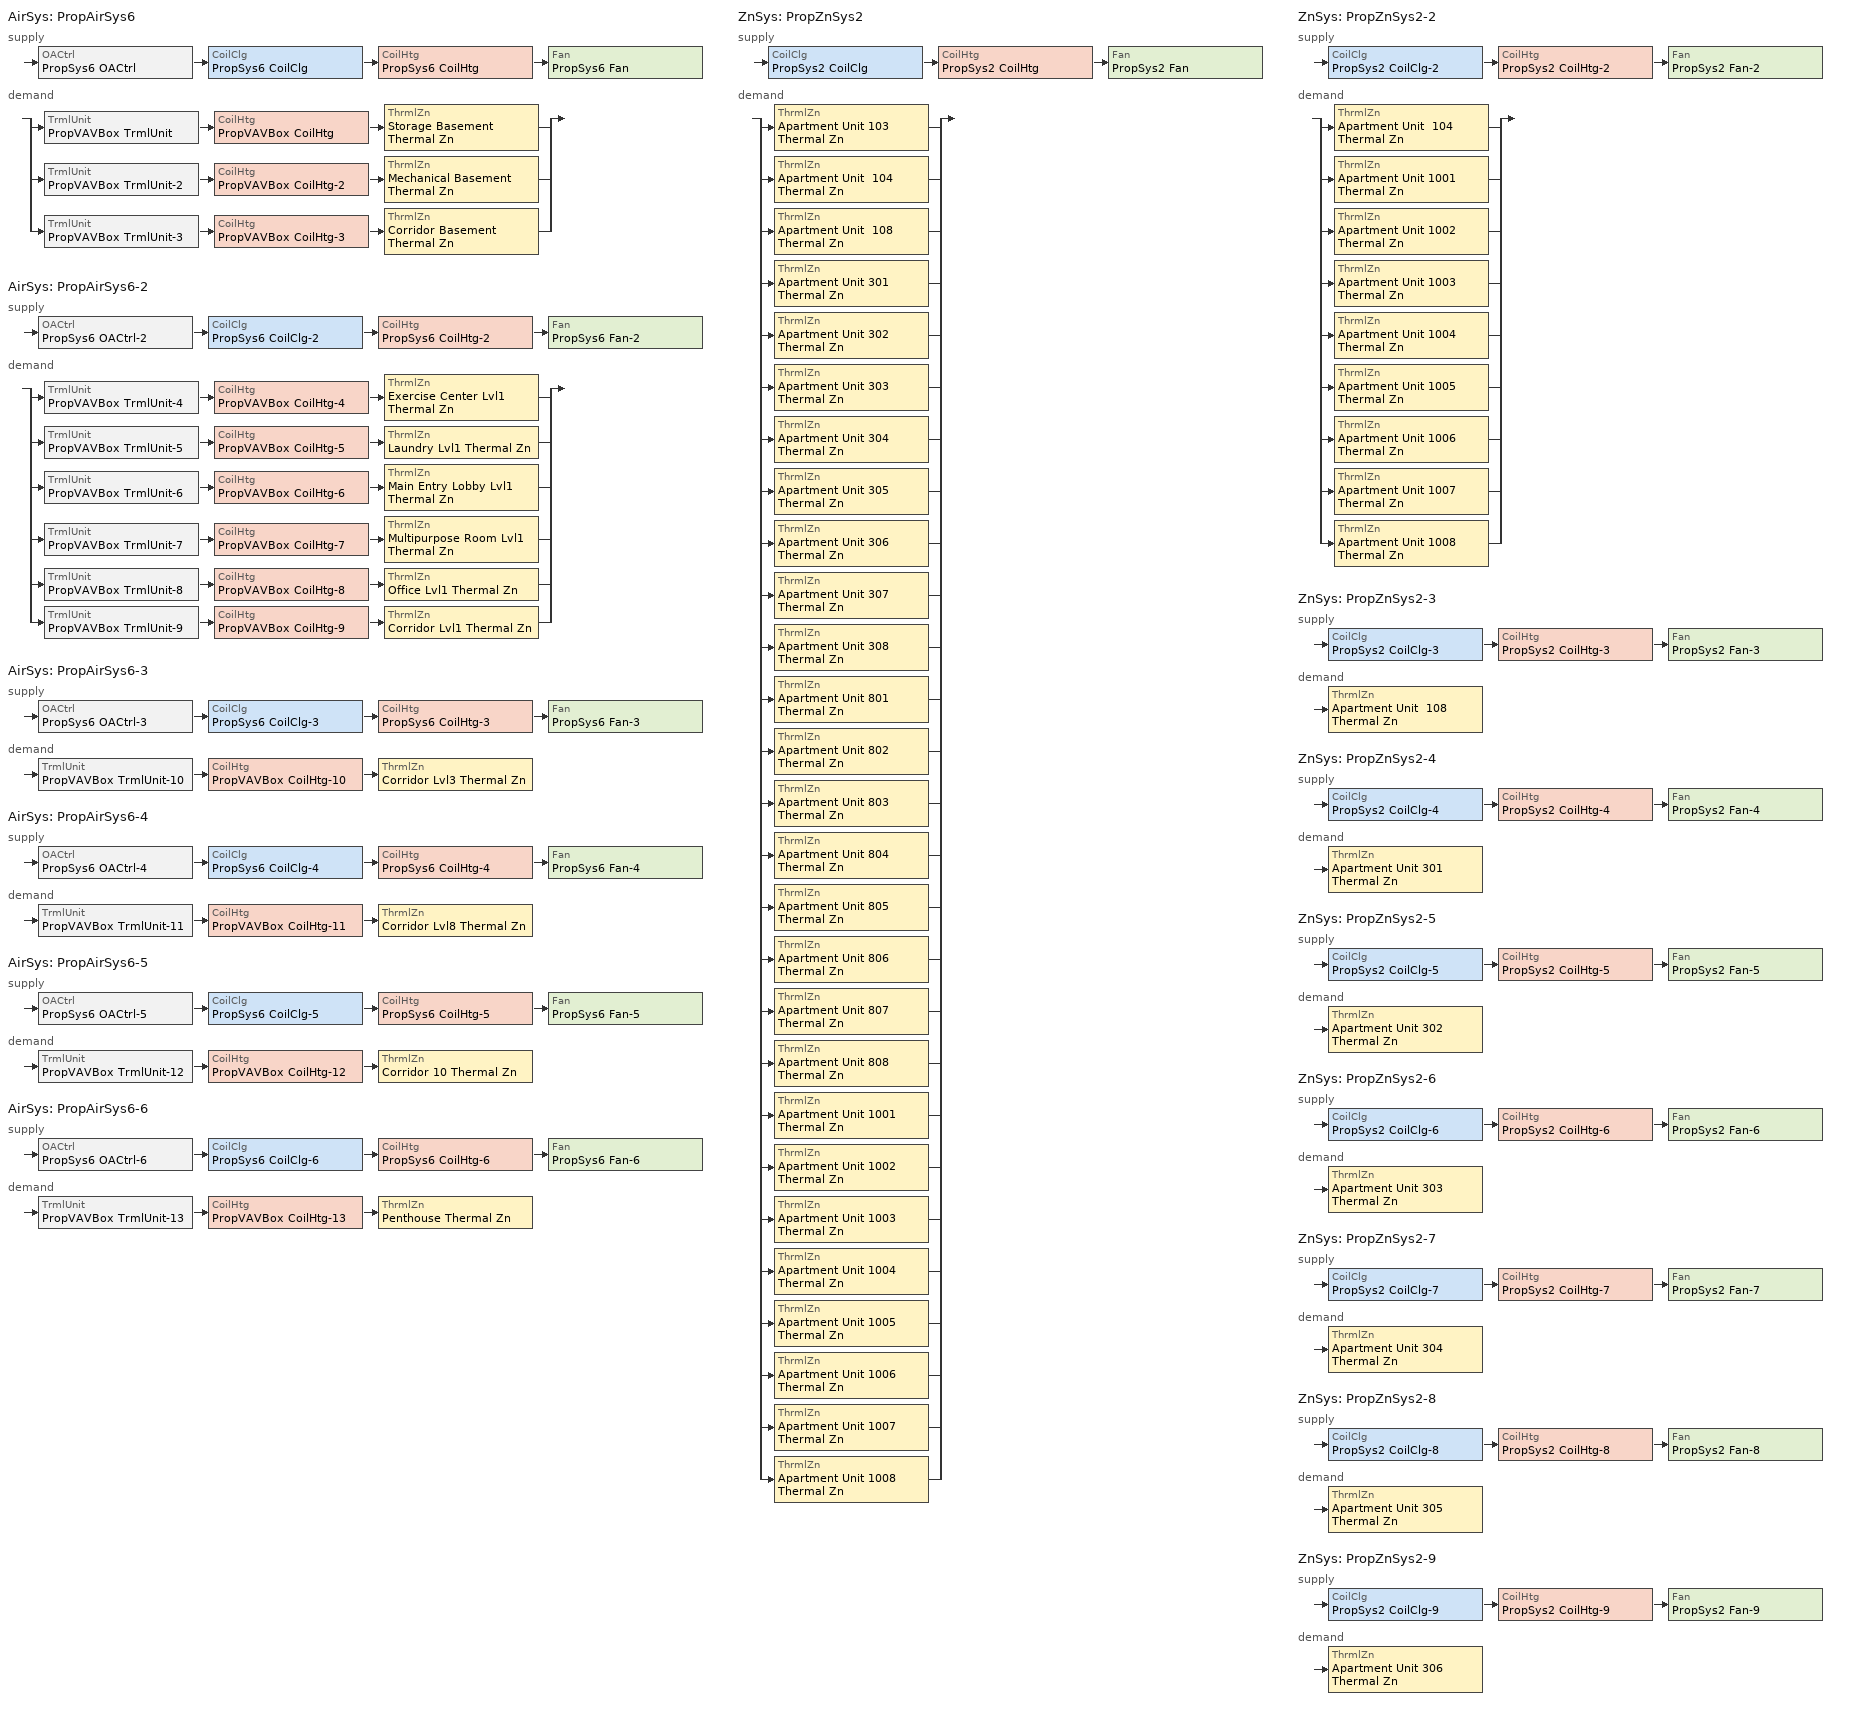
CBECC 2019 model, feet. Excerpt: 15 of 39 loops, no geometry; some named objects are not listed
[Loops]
AirSys 'PropAirSys6'
 supply: OACtrl 'PropSys6 OACtrl' > CoilClg 'PropSys6 CoilClg' > CoilHtg 'PropSys6 CoilHtg' > Fan 'PropSys6 Fan'
 demand: split
  | TrmlUnit 'PropVAVBox TrmlUnit' > CoilHtg 'PropVAVBox CoilHtg' > ThrmlZn 'Storage Basement Thermal Zn'
  | TrmlUnit 'PropVAVBox TrmlUnit-2' > CoilHtg 'PropVAVBox CoilHtg-2' > ThrmlZn 'Mechanical Basement Thermal Zn'
  | TrmlUnit 'PropVAVBox TrmlUnit-3' > CoilHtg 'PropVAVBox CoilHtg-3' > ThrmlZn 'Corridor Basement Thermal Zn'
AirSys 'PropAirSys6-2'
 supply: OACtrl 'PropSys6 OACtrl-2' > CoilClg 'PropSys6 CoilClg-2' > CoilHtg 'PropSys6 CoilHtg-2' > Fan 'PropSys6 Fan-2'
 demand: split
  | TrmlUnit 'PropVAVBox TrmlUnit-4' > CoilHtg 'PropVAVBox CoilHtg-4' > ThrmlZn 'Exercise Center Lvl1 Thermal Zn'
  | TrmlUnit 'PropVAVBox TrmlUnit-5' > CoilHtg 'PropVAVBox CoilHtg-5' > ThrmlZn 'Laundry Lvl1 Thermal Zn'
  | TrmlUnit 'PropVAVBox TrmlUnit-6' > CoilHtg 'PropVAVBox CoilHtg-6' > ThrmlZn 'Main Entry Lobby Lvl1 Thermal Zn'
  | TrmlUnit 'PropVAVBox TrmlUnit-7' > CoilHtg 'PropVAVBox CoilHtg-7' > ThrmlZn 'Multipurpose Room Lvl1 Thermal Zn'
  | TrmlUnit 'PropVAVBox TrmlUnit-8' > CoilHtg 'PropVAVBox CoilHtg-8' > ThrmlZn 'Office Lvl1 Thermal Zn'
  | TrmlUnit 'PropVAVBox TrmlUnit-9' > CoilHtg 'PropVAVBox CoilHtg-9' > ThrmlZn 'Corridor Lvl1 Thermal Zn'
AirSys 'PropAirSys6-3'
 supply: OACtrl 'PropSys6 OACtrl-3' > CoilClg 'PropSys6 CoilClg-3' > CoilHtg 'PropSys6 CoilHtg-3' > Fan 'PropSys6 Fan-3'
 demand: TrmlUnit 'PropVAVBox TrmlUnit-10' > CoilHtg 'PropVAVBox CoilHtg-10' > ThrmlZn 'Corridor Lvl3 Thermal Zn'
AirSys 'PropAirSys6-4'
 supply: OACtrl 'PropSys6 OACtrl-4' > CoilClg 'PropSys6 CoilClg-4' > CoilHtg 'PropSys6 CoilHtg-4' > Fan 'PropSys6 Fan-4'
 demand: TrmlUnit 'PropVAVBox TrmlUnit-11' > CoilHtg 'PropVAVBox CoilHtg-11' > ThrmlZn 'Corridor Lvl8 Thermal Zn'
AirSys 'PropAirSys6-5'
 supply: OACtrl 'PropSys6 OACtrl-5' > CoilClg 'PropSys6 CoilClg-5' > CoilHtg 'PropSys6 CoilHtg-5' > Fan 'PropSys6 Fan-5'
 demand: TrmlUnit 'PropVAVBox TrmlUnit-12' > CoilHtg 'PropVAVBox CoilHtg-12' > ThrmlZn 'Corridor 10 Thermal Zn'
AirSys 'PropAirSys6-6'
 supply: OACtrl 'PropSys6 OACtrl-6' > CoilClg 'PropSys6 CoilClg-6' > CoilHtg 'PropSys6 CoilHtg-6' > Fan 'PropSys6 Fan-6'
 demand: TrmlUnit 'PropVAVBox TrmlUnit-13' > CoilHtg 'PropVAVBox CoilHtg-13' > ThrmlZn 'Penthouse Thermal Zn'
ZnSys 'PropZnSys2'
 supply: CoilClg 'PropSys2 CoilClg' > CoilHtg 'PropSys2 CoilHtg' > Fan 'PropSys2 Fan'
 demand: split
  | ThrmlZn 'Apartment Unit 103 Thermal Zn'
  | ThrmlZn 'Apartment Unit  104 Thermal Zn'
  | ThrmlZn 'Apartment Unit  108 Thermal Zn'
  | ThrmlZn 'Apartment Unit 301 Thermal Zn'
  | ThrmlZn 'Apartment Unit 302 Thermal Zn'
  | ThrmlZn 'Apartment Unit 303 Thermal Zn'
  | ThrmlZn 'Apartment Unit 304 Thermal Zn'
  | ThrmlZn 'Apartment Unit 305 Thermal Zn'
  | ThrmlZn 'Apartment Unit 306 Thermal Zn'
  | ThrmlZn 'Apartment Unit 307 Thermal Zn'
  | ThrmlZn 'Apartment Unit 308 Thermal Zn'
  | ThrmlZn 'Apartment Unit 801 Thermal Zn'
  | ThrmlZn 'Apartment Unit 802 Thermal Zn'
  | ThrmlZn 'Apartment Unit 803 Thermal Zn'
  | ThrmlZn 'Apartment Unit 804 Thermal Zn'
  | ThrmlZn 'Apartment Unit 805 Thermal Zn'
  | ThrmlZn 'Apartment Unit 806 Thermal Zn'
  | ThrmlZn 'Apartment Unit 807 Thermal Zn'
  | ThrmlZn 'Apartment Unit 808 Thermal Zn'
  | ThrmlZn 'Apartment Unit 1001 Thermal Zn'
  | ThrmlZn 'Apartment Unit 1002 Thermal Zn'
  | ThrmlZn 'Apartment Unit 1003 Thermal Zn'
  | ThrmlZn 'Apartment Unit 1004 Thermal Zn'
  | ThrmlZn 'Apartment Unit 1005 Thermal Zn'
  | ThrmlZn 'Apartment Unit 1006 Thermal Zn'
  | ThrmlZn 'Apartment Unit 1007 Thermal Zn'
  | ThrmlZn 'Apartment Unit 1008 Thermal Zn'
ZnSys 'PropZnSys2-2'
 supply: CoilClg 'PropSys2 CoilClg-2' > CoilHtg 'PropSys2 CoilHtg-2' > Fan 'PropSys2 Fan-2'
 demand: split
  | ThrmlZn 'Apartment Unit  104 Thermal Zn'
  | ThrmlZn 'Apartment Unit 1001 Thermal Zn'
  | ThrmlZn 'Apartment Unit 1002 Thermal Zn'
  | ThrmlZn 'Apartment Unit 1003 Thermal Zn'
  | ThrmlZn 'Apartment Unit 1004 Thermal Zn'
  | ThrmlZn 'Apartment Unit 1005 Thermal Zn'
  | ThrmlZn 'Apartment Unit 1006 Thermal Zn'
  | ThrmlZn 'Apartment Unit 1007 Thermal Zn'
  | ThrmlZn 'Apartment Unit 1008 Thermal Zn'
ZnSys 'PropZnSys2-3'
 supply: CoilClg 'PropSys2 CoilClg-3' > CoilHtg 'PropSys2 CoilHtg-3' > Fan 'PropSys2 Fan-3'
 demand: ThrmlZn 'Apartment Unit  108 Thermal Zn'
ZnSys 'PropZnSys2-4'
 supply: CoilClg 'PropSys2 CoilClg-4' > CoilHtg 'PropSys2 CoilHtg-4' > Fan 'PropSys2 Fan-4'
 demand: ThrmlZn 'Apartment Unit 301 Thermal Zn'
ZnSys 'PropZnSys2-5'
 supply: CoilClg 'PropSys2 CoilClg-5' > CoilHtg 'PropSys2 CoilHtg-5' > Fan 'PropSys2 Fan-5'
 demand: ThrmlZn 'Apartment Unit 302 Thermal Zn'
ZnSys 'PropZnSys2-6'
 supply: CoilClg 'PropSys2 CoilClg-6' > CoilHtg 'PropSys2 CoilHtg-6' > Fan 'PropSys2 Fan-6'
 demand: ThrmlZn 'Apartment Unit 303 Thermal Zn'
ZnSys 'PropZnSys2-7'
 supply: CoilClg 'PropSys2 CoilClg-7' > CoilHtg 'PropSys2 CoilHtg-7' > Fan 'PropSys2 Fan-7'
 demand: ThrmlZn 'Apartment Unit 304 Thermal Zn'
ZnSys 'PropZnSys2-8'
 supply: CoilClg 'PropSys2 CoilClg-8' > CoilHtg 'PropSys2 CoilHtg-8' > Fan 'PropSys2 Fan-8'
 demand: ThrmlZn 'Apartment Unit 305 Thermal Zn'
ZnSys 'PropZnSys2-9'
 supply: CoilClg 'PropSys2 CoilClg-9' > CoilHtg 'PropSys2 CoilHtg-9' > Fan 'PropSys2 Fan-9'
 demand: ThrmlZn 'Apartment Unit 306 Thermal Zn'
[AirSys] Type=VAV; CtrlSysType=DDCToZone; NightCycleFanCtrl=CycleOnCallAnyZone; ReheatCtrlMthd=DualMaximum; FanPos=DrawThrough; OptStart=1; ClgCtrl=WarmestReset; ClRstSupHi=60; ClRstSupLow=55
Name | Cnt
PropAirSys6; PropAirSys6-5; PropAirSys6-6
PropAirSys6-2 | 1
PropAirSys6-3 | 6
PropAirSys6-4 | 2
[AirSeg]
Name | Sys | Type | Path
PropSys6 SupAirSeg | PropAirSys6 | Supply | Ducted
PropSys6 RetAirSeg | PropAirSys6
PropSys6 SupAirSeg-2 | PropAirSys6-2 | Supply | Ducted
PropSys6 RetAirSeg-2 | PropAirSys6-2
PropSys6 SupAirSeg-3 | PropAirSys6-3 | Supply | Ducted
PropSys6 RetAirSeg-3 | PropAirSys6-3
PropSys6 SupAirSeg-4 | PropAirSys6-4 | Supply | Ducted
PropSys6 RetAirSeg-4 | PropAirSys6-4
PropSys6 SupAirSeg-5 | PropAirSys6-5 | Supply | Ducted
PropSys6 RetAirSeg-5 | PropAirSys6-5
PropSys6 SupAirSeg-6 | PropAirSys6-6 | Supply | Ducted
PropSys6 RetAirSeg-6 | PropAirSys6-6
[CoilClg] Type=ChilledWater; FluidSegInRef=PropChWPriSupSeg; FluidSegOutRef=PropChWPriRetSeg
Name | Sys | CndsrType | CapTotNetRtd
PropSys6 CoilClg | PropAirSys6 | Air
PropSys6 CoilClg-2 | PropAirSys6-2 | Air
PropSys6 CoilClg-3 | PropAirSys6-3
PropSys6 CoilClg-4 | PropAirSys6-4
PropSys6 CoilClg-5 | PropAirSys6-5
PropSys6 CoilClg-6 | PropAirSys6-6
PropSys2 CoilClg | PropZnSys2 |  | 16859.1
PropSys2 CoilClg-2 | PropZnSys2-2 |  | 18891.1
PropSys2 CoilClg-3 | PropZnSys2-3 |  | 16730.5
PropSys2 CoilClg-4 | PropZnSys2-4 |  | 23476.7
PropSys2 CoilClg-5 | PropZnSys2-5 |  | 19007.9
PropSys2 CoilClg-6 | PropZnSys2-6 |  | 19060.6
PropSys2 CoilClg-7 | PropZnSys2-7 |  | 21845.4
PropSys2 CoilClg-8 | PropZnSys2-8 |  | 21074.8
PropSys2 CoilClg-9 | PropZnSys2-9 |  | 12170.4
[CoilHtg] Type=HotWater; FluidSegInRef=PropHWPriSupSeg; FluidSegOutRef=PropHWPriRetSeg; AuxPwr=0
Name | Sys | CapTotNetRtd | CapTotGrossRtd
PropSys6 CoilHtg | PropAirSys6 | 26707.3
PropVAVBox CoilHtg | PropAirSys6 | 38121
PropVAVBox CoilHtg-2 | PropAirSys6 | 55020.4
PropVAVBox CoilHtg-3 | PropAirSys6 | 6248.85
PropSys6 CoilHtg-2 | PropAirSys6-2 | 47751.2
PropVAVBox CoilHtg-4 | PropAirSys6-2 | 13027.4
PropVAVBox CoilHtg-5 | PropAirSys6-2 | 15318.5
PropVAVBox CoilHtg-6 | PropAirSys6-2 | 15996.6
PropVAVBox CoilHtg-7 | PropAirSys6-2 | 15181.2
PropVAVBox CoilHtg-8 | PropAirSys6-2 | 16647.3
PropVAVBox CoilHtg-9 | PropAirSys6-2 | 9202.46
PropSys6 CoilHtg-3 | PropAirSys6-3 | 1510.2 | 1510.2
PropVAVBox CoilHtg-10 | PropAirSys6-3 | 10181.4
PropSys6 CoilHtg-4 | PropAirSys6-4 | 1509.26
PropVAVBox CoilHtg-11 | PropAirSys6-4 | 10197.9
PropSys6 CoilHtg-5 | PropAirSys6-5 | 1483.85
PropVAVBox CoilHtg-12 | PropAirSys6-5 | 11030.4
PropSys6 CoilHtg-6 | PropAirSys6-6 | 2765.59
PropVAVBox CoilHtg-13 | PropAirSys6-6 | 18879.8
PropSys2 CoilHtg | PropZnSys2 | 10779.2
PropSys2 CoilHtg-2 | PropZnSys2-2 | 13286.3
PropSys2 CoilHtg-3 | PropZnSys2-3 | 13282.7
PropSys2 CoilHtg-4 | PropZnSys2-4 | 16764.7
PropSys2 CoilHtg-5 | PropZnSys2-5 | 13022.7
PropSys2 CoilHtg-6 | PropZnSys2-6 | 13022.9
PropSys2 CoilHtg-7 | PropZnSys2-7 | 16769.3
PropSys2 CoilHtg-8 | PropZnSys2-8 | 16756.5
PropSys2 CoilHtg-9 | PropZnSys2-9 | 13012.3
[Fan]
Name | Sys | Pwr_fPLRCrvRef
PropSys6 Fan | PropAirSys6 | FanVSDGoodSpResetPwrRatio_fCFMRatio
PropSys6 Fan-2 | PropAirSys6-2 | FanVSDGoodSpResetPwrRatio_fCFMRatio
PropSys6 Fan-3 | PropAirSys6-3 | FanVSDGoodSpResetPwrRatio_fCFMRatio
PropSys6 Fan-4 | PropAirSys6-4 | FanVSDGoodSpResetPwrRatio_fCFMRatio
PropSys6 Fan-5 | PropAirSys6-5 | FanVSDGoodSpResetPwrRatio_fCFMRatio
PropSys6 Fan-6 | PropAirSys6-6 | FanVSDGoodSpResetPwrRatio_fCFMRatio
PropSys2 Fan | PropZnSys2
PropSys2 Fan-2 | PropZnSys2-2
PropSys2 Fan-3 | PropZnSys2-3
PropSys2 Fan-4 | PropZnSys2-4
PropSys2 Fan-5 | PropZnSys2-5
PropSys2 Fan-6 | PropZnSys2-6
PropSys2 Fan-7 | PropZnSys2-7
PropSys2 Fan-8 | PropZnSys2-8
PropSys2 Fan-9 | PropZnSys2-9
[TrmlUnit] Type=VAVReheatBox
Name | Sys | ZnServedRef | PriAirSegRef | ReheatCtrlMthd
PropVAVBox TrmlUnit | PropAirSys6 | Storage Basement Thermal Zn | PropSys6 SupAirSeg
PropVAVBox TrmlUnit-2 | PropAirSys6 | Mechanical Basement Thermal Zn | PropSys6 SupAirSeg
PropVAVBox TrmlUnit-3 | PropAirSys6 | Corridor Basement Thermal Zn | PropSys6 SupAirSeg
PropVAVBox TrmlUnit-4 | PropAirSys6-2 | Exercise Center Lvl1 Thermal Zn | PropSys6 SupAirSeg-2 | DualMaximum
PropVAVBox TrmlUnit-5 | PropAirSys6-2 | Laundry Lvl1 Thermal Zn | PropSys6 SupAirSeg-2 | DualMaximum
PropVAVBox TrmlUnit-6 | PropAirSys6-2 | Main Entry Lobby Lvl1 Thermal Zn | PropSys6 SupAirSeg-2 | DualMaximum
PropVAVBox TrmlUnit-7 | PropAirSys6-2 | Multipurpose Room Lvl1 Thermal Zn | PropSys6 SupAirSeg-2 | DualMaximum
PropVAVBox TrmlUnit-8 | PropAirSys6-2 | Office Lvl1 Thermal Zn | PropSys6 SupAirSeg-2 | DualMaximum
PropVAVBox TrmlUnit-9 | PropAirSys6-2 | Corridor Lvl1 Thermal Zn | PropSys6 SupAirSeg-2 | DualMaximum
PropVAVBox TrmlUnit-10 | PropAirSys6-3 | Corridor Lvl3 Thermal Zn | PropSys6 SupAirSeg-3 | DualMaximum
PropVAVBox TrmlUnit-11 | PropAirSys6-4 | Corridor Lvl8 Thermal Zn | PropSys6 SupAirSeg-4 | DualMaximum
PropVAVBox TrmlUnit-12 | PropAirSys6-5 | Corridor 10 Thermal Zn | PropSys6 SupAirSeg-5 | DualMaximum
PropVAVBox TrmlUnit-13 | PropAirSys6-6 | Penthouse Thermal Zn | PropSys6 SupAirSeg-6 | DualMaximum
[OACtrl] OASchMthd=FollowHVACAvailability
Name | Sys | EconoCtrlMthd | EconoIntegration | AirSegSupRef | AirSegRetRef
PropSys6 OACtrl | PropAirSys6 | DifferentialDryBulb | Integrated | PropSys6 SupAirSeg | PropSys6 RetAirSeg
PropSys6 OACtrl-2 | PropAirSys6-2 | DifferentialDryBulb | Integrated | PropSys6 SupAirSeg-2 | PropSys6 RetAirSeg-2
PropSys6 OACtrl-3 | PropAirSys6-3 |  |  | PropSys6 SupAirSeg-3 | PropSys6 RetAirSeg-3
PropSys6 OACtrl-4 | PropAirSys6-4 |  |  | PropSys6 SupAirSeg-4 | PropSys6 RetAirSeg-4
PropSys6 OACtrl-5 | PropAirSys6-5 |  |  | PropSys6 SupAirSeg-5 | PropSys6 RetAirSeg-5
PropSys6 OACtrl-6 | PropAirSys6-6 |  |  | PropSys6 SupAirSeg-6 | PropSys6 RetAirSeg-6
[ZnSys] Type=FPFC; FanCtrl=Cycling
Name | Cnt
PropZnSys2; PropZnSys2-2; PropZnSys2-3
PropZnSys2-4; PropZnSys2-5; PropZnSys2-6; PropZnSys2-7; PropZnSys2-8; PropZnSys2-9 | 6
